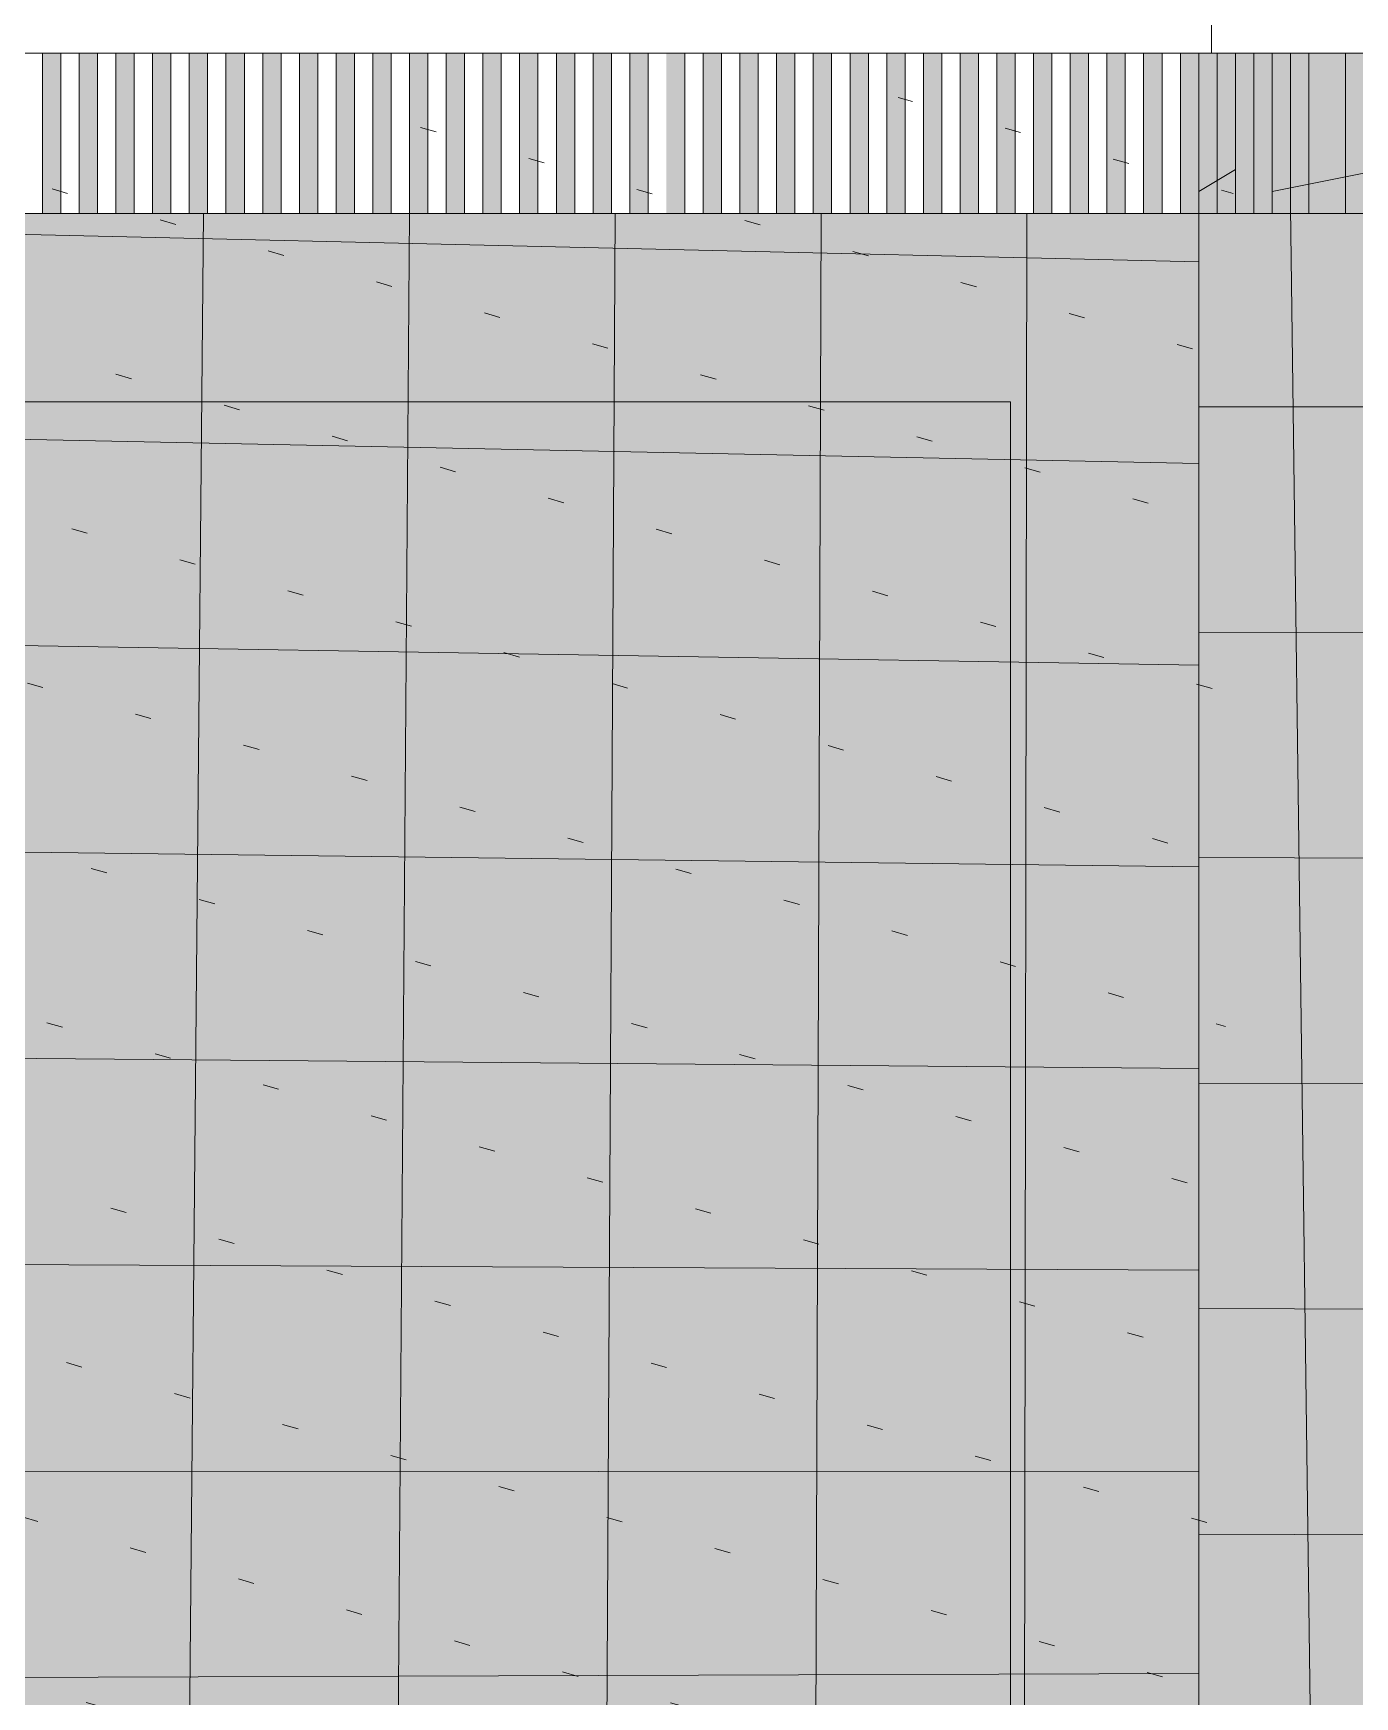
# Model space of a CAD drawing. Header units: millimetres. Extents: x 0 to 1313252738, y -131 to 560100888.
# Drawn here: x 1312574818 to 1312576258, y 560050520 to 560052333 of the extents above; entities that cross this region are included whole.
import ezdxf

# ---------------------------------------------------------------- set-up
doc = ezdxf.new("R2010")
doc.units = ezdxf.units.MM
for name, color, linetype, lineweight in [('005床材(石)', 7, 'Continuous', 0), ('グレーチング', 7, 'Continuous', 0), ('建具', 7, 'Continuous', 0), ('石ベンチ', 7, 'Continuous', 13), ('石風呂', 7, 'Continuous', 13)]:
    doc.layers.add(name, color=color, linetype=linetype, lineweight=lineweight)

msp = doc.modelspace()

# ---------------------------------------------------------------- hatches: boundary and pattern name
at = {"layer": '005床材(石)', "true_color": 0x939598, "transparency": 33554556}
h = msp.add_hatch(color=252, dxfattribs=at)
h.dxf.hatch_style = 1
h.paths.add_polyline_path([(1312577707.575058, 560052136.5683644), (1312577687.575057, 560052136.5683644), (1312577687.575057, 560052311.5683644), (1312577667.575057, 560052311.5683644), (1312577667.575057, 560052136.5683644), (1312577647.575057, 560052136.5683644), (1312577647.575057, 560052311.5683644), (1312577627.575057, 560052311.5683644), (1312577627.575057, 560052136.5683644), (1312577627.575057, 560052136.5683644), (1312577627.575057, 560052311.5683644), (1312577607.575056, 560052311.5683644), (1312577607.575057, 560052136.5683644), (1312577607.575056, 560052136.5683641), (1312577607.575056, 560052311.5683644), (1312577547.575056, 560052311.5683644), (1312577547.575056, 560052136.5683639), (1312577547.575056, 560052136.5683637), (1312577547.575056, 560052311.5683644), (1312577527.575055, 560052311.5683644), (1312577527.575055, 560052136.5683637), (1312577527.575056, 560052136.5683637), (1312577527.575055, 560052311.5683644), (1312577507.575055, 560052311.5683644), (1312577507.575056, 560052136.5683637), (1312577507.575055, 560052136.5683637), (1312577507.575055, 560052311.5683644), (1312577487.575055, 560052311.5683644), (1312577487.575055, 560052136.5683637), (1312577487.575055, 560052136.5683634), (1312577487.575055, 560052311.5683644), (1312577467.575055, 560052311.5683644), (1312577467.575055, 560052136.5683634), (1312577467.575055, 560052136.5683634), (1312577467.575055, 560052311.5683644), (1312577447.575054, 560052311.5683644), (1312577447.575055, 560052136.5683634), (1312577447.575054, 560052136.5683633), (1312577447.575054, 560052311.5683644), (1312577427.575054, 560052311.5683644), (1312577427.575055, 560052136.5683633), (1312577427.575054, 560052136.5683632), (1312577427.575054, 560052311.5683644), (1312577407.575054, 560052311.5683644), (1312577407.575054, 560052136.5683632), (1312577407.575054, 560052136.568363), (1312577407.575054, 560052311.5683644), (1312577387.575054, 560052311.5683644), (1312577387.575054, 560052136.568363), (1312577387.575054, 560052136.568363), (1312577387.575054, 560052311.5683644), (1312577367.575054, 560052311.5683644), (1312577367.575054, 560052136.5683628), (1312577367.575054, 560052136.5683628), (1312577367.575054, 560052311.5683644), (1312577347.575053, 560052311.5683644), (1312577347.575053, 560052136.5683628), (1312577347.575053, 560052136.5683628), (1312577347.575053, 560052311.5683644), (1312577327.575053, 560052311.5683644), (1312577327.575053, 560052136.5683628), (1312577327.575053, 560052136.5683627), (1312577327.575053, 560052311.5683644), (1312577307.575053, 560052311.5683641), (1312577307.575053, 560052136.5683627), (1312577307.575053, 560052136.5683626), (1312577307.575053, 560052311.5683641), (1312577287.575052, 560052311.5683641), (1312577287.575053, 560052136.5683626), (1312577287.575052, 560052136.5683625), (1312577287.575052, 560052311.5683641), (1312577267.575052, 560052311.5683641), (1312577267.575053, 560052136.5683625), (1312577267.575052, 560052136.5683624), (1312577267.575052, 560052311.5683641), (1312577247.575052, 560052311.5683641), (1312577247.575052, 560052136.5683624), (1312577247.575052, 560052136.5683624), (1312577247.575052, 560052311.5683641), (1312577227.575052, 560052311.5683641), (1312577227.575052, 560052136.5683622), (1312577227.575052, 560052136.5683622), (1312577227.575052, 560052311.5683641), (1312577207.575052, 560052311.5683641), (1312577207.575052, 560052136.5683622), (1312577207.575052, 560052136.5683621), (1312577207.575052, 560052311.5683641), (1312577187.575051, 560052311.5683641), (1312577187.575052, 560052136.5683621), (1312577187.575051, 560052136.5683619), (1312577187.575051, 560052311.5683641), (1312577167.575051, 560052311.568364), (1312577167.575051, 560052136.5683619), (1312577167.575051, 560052136.5683619), (1312577167.575051, 560052311.568364), (1312577147.575051, 560052311.568364), (1312577147.575051, 560052136.5683619), (1312577147.575051, 560052136.5683618), (1312577147.575051, 560052311.568364), (1312577127.575051, 560052311.568364), (1312577127.575051, 560052136.5683618), (1312577127.575051, 560052136.5683616), (1312577127.575051, 560052311.568364), (1312577107.57505, 560052311.568364), (1312577107.57505, 560052136.5683616), (1312577107.575051, 560052136.5683616), (1312577107.57505, 560052311.568364), (1312577087.57505, 560052311.568364), (1312577087.57505, 560052136.5683615), (1312577087.57505, 560052136.5683615), (1312577087.57505, 560052311.568364), (1312577067.57505, 560052311.568364), (1312577067.57505, 560052136.5683615), (1312577067.57505, 560052136.5683613), (1312577067.57505, 560052311.568364), (1312577047.57505, 560052311.568364), (1312577047.57505, 560052136.5683613), (1312577047.57505, 560052136.5683613), (1312577047.57505, 560052311.568364), (1312577027.57505, 560052311.568364), (1312577027.57505, 560052136.5683613), (1312577027.57505, 560052136.5683612), (1312577027.57505, 560052311.568364), (1312577007.575049, 560052311.5683639), (1312577007.57505, 560052136.5683612), (1312577007.575049, 560052136.568361), (1312577007.575049, 560052311.5683639), (1312576987.575049, 560052311.5683639), (1312576987.575049, 560052136.568361), (1312576987.575049, 560052136.5683608), (1312576987.575049, 560052311.5683639), (1312576927.575048, 560052311.5683639), (1312576927.575048, 560052136.5683607), (1312576927.575048, 560052136.5683607), (1312576927.575048, 560052311.5683639), (1312576907.575048, 560052311.5683639), (1312576907.575048, 560052136.5683607), (1312576907.575048, 560052136.5683606), (1312576907.575048, 560052311.5683639), (1312576887.575048, 560052311.5683639), (1312576887.575048, 560052136.5683606), (1312576887.575048, 560052136.5683603), (1312576887.575048, 560052311.5683639), (1312576867.575047, 560052311.5683637), (1312576867.575048, 560052136.5683603), (1312576867.575047, 560052136.5683603), (1312576867.575047, 560052311.5683637), (1312576847.575047, 560052311.5683637), (1312576847.575048, 560052136.5683603), (1312576847.575047, 560052136.5683602), (1312576847.575047, 560052311.5683637), (1312576827.575047, 560052311.5683637), (1312576827.575047, 560052136.5683602), (1312576827.575047, 560052136.5683602), (1312576827.575047, 560052311.5683637), (1312576807.575047, 560052311.5683637), (1312576807.575047, 560052136.5683602), (1312576807.575047, 560052136.5683602), (1312576807.575047, 560052311.5683637), (1312576787.575047, 560052311.5683637), (1312576787.575047, 560052136.5683599), (1312576787.575047, 560052136.5683599), (1312576787.575047, 560052311.5683637), (1312576767.575046, 560052311.5683637), (1312576767.575047, 560052136.5683599), (1312576767.575046, 560052136.5683597), (1312576767.575046, 560052311.5683637), (1312576747.575046, 560052311.5683637), (1312576747.575046, 560052136.5683597), (1312576747.575046, 560052136.5683596), (1312576747.575046, 560052311.5683637), (1312576727.575046, 560052311.5683637), (1312576727.575046, 560052136.5683596), (1312576727.575046, 560052136.5683595), (1312576727.575046, 560052311.5683637), (1312576707.575046, 560052311.5683637), (1312576707.575046, 560052136.5683595), (1312576707.575046, 560052136.5683595), (1312576707.575046, 560052311.5683637), (1312576687.575045, 560052311.5683637), (1312576687.575046, 560052136.5683595), (1312576687.575045, 560052136.5683594), (1312576687.575045, 560052311.5683637), (1312576667.575045, 560052311.5683637), (1312576667.575045, 560052136.5683594), (1312576667.575046, 560052136.5683594), (1312576667.575045, 560052311.5683637), (1312576647.575045, 560052311.5683637), (1312576647.575045, 560052136.5683591), (1312576647.575045, 560052136.5683591), (1312576647.575045, 560052311.5683637), (1312576627.575045, 560052311.5683637), (1312576627.575045, 560052136.5683591), (1312576627.575045, 560052136.5683591), (1312576627.575045, 560052311.5683637), (1312576607.575044, 560052311.5683637), (1312576607.575045, 560052136.5683591), (1312576607.575044, 560052136.568359), (1312576607.575044, 560052311.5683637), (1312576587.575044, 560052311.5683637), (1312576587.575044, 560052136.568359), (1312576587.575044, 560052136.5683588), (1312576587.575044, 560052311.5683637), (1312576567.575044, 560052311.5683634), (1312576567.575044, 560052136.5683588), (1312576567.575044, 560052136.5683587), (1312576567.575044, 560052311.5683634), (1312576547.575044, 560052311.5683634), (1312576547.575044, 560052136.5683587), (1312576547.575044, 560052136.5683587), (1312576547.575044, 560052311.5683634), (1312576527.575044, 560052311.5683634), (1312576527.575044, 560052136.5683587), (1312576527.575044, 560052136.5683587), (1312576527.575044, 560052311.5683634), (1312576507.575043, 560052311.5683634), (1312576507.575043, 560052136.5683585), (1312576507.575043, 560052136.5683585), (1312576507.575043, 560052311.5683634), (1312576487.575043, 560052311.5683634), (1312576487.575043, 560052136.5683585), (1312576487.575043, 560052136.5683584), (1312576487.575043, 560052311.5683634), (1312576467.575043, 560052311.5683634), (1312576467.575043, 560052136.5683584), (1312576467.575043, 560052136.5683583), (1312576467.575043, 560052311.5683634), (1312576447.575042, 560052311.5683634), (1312576447.575043, 560052136.5683583), (1312576447.575042, 560052136.5683581), (1312576447.575042, 560052311.5683634), (1312576427.575042, 560052311.5683634), (1312576427.575043, 560052136.5683581), (1312576427.575042, 560052136.5683581), (1312576427.575042, 560052311.5683634), (1312576407.575042, 560052311.5683634), (1312576407.575042, 560052136.5683581), (1312576407.575042, 560052136.568358), (1312576407.575042, 560052311.5683634), (1312576387.575042, 560052311.5683634), (1312576387.575042, 560052136.568358), (1312576387.575042, 560052136.568358), (1312576387.575042, 560052311.5683634), (1312576367.575042, 560052311.5683634), (1312576367.575042, 560052136.5683578), (1312576367.575042, 560052136.5683578), (1312576367.575042, 560052311.5683634), (1312576347.575041, 560052311.5683634), (1312576347.575042, 560052136.5683578), (1312576347.575041, 560052136.5683577), (1312576347.575041, 560052311.5683634), (1312576327.575041, 560052311.5683634), (1312576327.575041, 560052136.5683577), (1312576327.575041, 560052136.5683576), (1312576327.575041, 560052311.5683634), (1312576307.575041, 560052311.5683634), (1312576307.575041, 560052136.5683576), (1312576307.575041, 560052136.5683575), (1312576307.575041, 560052311.5683634), (1312576287.575041, 560052311.5683634), (1312576287.575041, 560052136.5683575), (1312576287.575041, 560052136.5683573), (1312576287.575041, 560052311.5683634), (1312576267.57504, 560052311.5683633), (1312576267.575041, 560052136.5683573), (1312576267.57504, 560052136.5683572), (1312576267.57504, 560052311.5683633), (1312576207.57504, 560052311.5683633), (1312576207.57504, 560052136.568357), (1312576207.57504, 560052136.568357), (1312576207.57504, 560052311.5683633), (1312576187.57504, 560052311.5683633), (1312576187.57504, 560052136.568357), (1312576187.57504, 560052136.5683569), (1312576187.57504, 560052311.5683633), (1312576167.575039, 560052311.5683633), (1312576167.57504, 560052136.5683569), (1312576167.575039, 560052136.5683566), (1312576167.575039, 560052311.5683633), (1312576147.575039, 560052311.5683633), (1312576147.575039, 560052136.5683566), (1312576147.575039, 560052136.5683566), (1312576147.575039, 560052311.5683633), (1312576127.575039, 560052311.5683632), (1312576127.575039, 560052136.5683566), (1312576127.575039, 560052136.5683564), (1312576127.575039, 560052311.5683632), (1312576107.575038, 560052311.5683632), (1312576107.575039, 560052136.5683564), (1312576107.575038, 560052136.5683564), (1312576107.575038, 560052311.5683632), (1312576087.575038, 560052311.5683632), (1312576087.575038, 560052136.5683594), (1312576087.575057, 560052136.5683594), (1312576087.575057, 560049306.5683593), (1312570812.575057, 560049306.5683593), (1312570812.575057, 560046938.0683593), (1312571012.575057, 560046938.0683593), (1312571867.575057, 560046938.0683593), (1312571867.575057, 560046966.318717, -10.94310098252757), (1312572157.575057, 560046966.3187168), (1312572157.575057, 560046938.0683593), (1312573012.575057, 560046938.0683593), (1312573012.575057, 560046838.0683594), (1312573012.575057, 560046738.0683594), (1312575457.575057, 560046738.0683594), (1312575457.575057, 560046968.0683594), (1312575722.575057, 560046968.0683594), (1312575722.575057, 560046943.0683594), (1312575487.575057, 560046943.0683594), (1312575487.575057, 560046738.0683594), (1312576537.575057, 560046738.0683594), (1312576537.575057, 560046943.0683594), (1312576297.575057, 560046943.0683594), (1312576297.575057, 560046968.0683594), (1312576807.575057, 560046968.0683594), (1312576807.575057, 560046943.0683594), (1312576567.575057, 560046943.0683594), (1312576567.575057, 560046738.0683594), (1312577662.575057, 560046738.0683594), (1312577662.575057, 560046943.0683594), (1312577382.575057, 560046943.0683594), (1312577382.575057, 560046968.0683594), (1312577707.575057, 560046968.0683594)])
h.paths.add_polyline_path([(1312575457.575057, 560046738.0683594), (1312573012.575057, 560046738.0683594), (1312573012.575057, 560046638.0683593), (1312573032.575057, 560046638.0683593), (1312573032.575057, 560046618.0683594), (1312573032.459116, 560046033.2785404), (1312573032.451178, 560046013.2606983), (1312574002.575057, 560046013.0683593), (1312574002.575057, 560044153.0683593), (1312575457.575057, 560044153.0683593), (1312575457.575057, 560045878.0683593)])
h.paths.add_polyline_path([(1312577662.575057, 560046738.0683594), (1312576567.575057, 560046738.0683594), (1312576567.575057, 560045878.0683593), (1312577662.575057, 560045878.0683593)])
h.paths.add_polyline_path([(1312576537.575057, 560046738.0683594), (1312575487.575057, 560046738.0683594), (1312575487.575057, 560045878.0683593), (1312576537.575057, 560045878.0683593)])
at = {"layer": '005床材(石)', "true_color": 0x4a4a4a, "transparency": 33554597}
h = msp.add_hatch(color=251, dxfattribs=at)
h.dxf.hatch_style = 1
h.paths.add_polyline_path([(1312570812.575057, 560052136.5683594), (1312570812.575057, 560049306.5683593), (1312576087.575057, 560049306.5683593), (1312576087.575057, 560052136.5683644), (1312571342.575057, 560052136.5683644)])
h.paths.add_polyline_path([(1312571017.575057, 560051931.5683594), (1312575882.575057, 560051931.5683594), (1312575882.575057, 560049511.5683593), (1312571017.575057, 560049511.5683593), (1312571017.575057, 560050536.5683593), (1312571117.575057, 560050536.5683593), (1312571117.575057, 560050906.5683594), (1312571017.575057, 560050906.5683594)], flags=16)
at = {"layer": '005床材(石)'}
h = msp.add_hatch(color=8, dxfattribs=at)
h.dxf.hatch_style = 1
h.paths.add_polyline_path([(1312570812.575057, 560052136.5683594), (1312571527.574984, 560052136.5683594), (1312571527.574984, 560052136.568334), (1312571527.574984, 560052136.568334), (1312571887.574988, 560052136.568336), (1312571887.574988, 560052136.5683348), (1312571887.574988, 560052136.5683348), (1312572187.574992, 560052136.5683365), (1312572187.574992, 560052136.5683364), (1312572187.574992, 560052136.5683364), (1312572467.574995, 560052136.568338), (1312572467.574995, 560052136.5683378), (1312572467.574995, 560052136.5683378), (1312572767.574999, 560052136.5683397), (1312572767.574999, 560052136.5683393), (1312572767.574999, 560052136.5683393), (1312573047.575002, 560052136.568341), (1312573047.575002, 560052136.5683408), (1312573047.575002, 560052136.5683408), (1312573327.575005, 560052136.5683423), (1312573327.575005, 560052136.5683421), (1312573327.575005, 560052136.5683421), (1312573627.575009, 560052136.5683441), (1312573627.575009, 560052136.5683436), (1312573627.575009, 560052136.5683436), (1312573907.575012, 560052136.5683455), (1312573907.575012, 560052136.5683452), (1312573907.575013, 560052136.5683452), (1312574047.575014, 560052136.5683461), (1312574047.575014, 560052136.5683459), (1312574047.575014, 560052136.5683459), (1312574207.575016, 560052136.5683469), (1312574207.575016, 560052136.5683467), (1312574207.575016, 560052136.5683467), (1312574347.575018, 560052136.5683477), (1312574347.575018, 560052136.5683473), (1312574347.575018, 560052136.5683473), (1312574487.575019, 560052136.5683483), (1312574487.575019, 560052136.5683482), (1312574487.57502, 560052136.5683482), (1312574627.575021, 560052136.5683491), (1312574627.575021, 560052136.5683489), (1312574627.575021, 560052136.5683489), (1312574767.575023, 560052136.5683498), (1312574767.575023, 560052136.5683496), (1312574767.575023, 560052136.5683496), (1312574927.575024, 560052136.5683508), (1312574927.575024, 560052136.5683504), (1312574927.575025, 560052136.5683504), (1312575067.575026, 560052136.5683515), (1312575067.575026, 560052136.5683511), (1312575067.575026, 560052136.5683511), (1312575207.575028, 560052136.5683521), (1312575207.575028, 560052136.5683519), (1312575207.575028, 560052136.5683519), (1312575347.575029, 560052136.5683532), (1312575347.575029, 560052136.5683526), (1312575347.57503, 560052136.5683526), (1312575487.575031, 560052136.5683539), (1312575487.575031, 560052136.5683532), (1312575487.575031, 560052136.5683532), (1312575647.575033, 560052136.5683548), (1312575647.575033, 560052136.5683541), (1312575647.575033, 560052136.5683541), (1312575787.575035, 560052136.5683557), (1312575787.575035, 560052136.5683547), (1312575787.575035, 560052136.5683547), (1312575927.575036, 560052136.568357), (1312575927.575036, 560052136.5683554), (1312575927.575037, 560052136.5683554), (1312575947.575037, 560052136.5683559), (1312575947.575037, 560052136.5683557), (1312575947.575037, 560052136.5683557), (1312576067.575038, 560052136.5683588), (1312576067.575038, 560052136.5683564), (1312576067.575038, 560052136.5683564), (1312576087.575038, 560052136.5683594), (1312576087.575038, 560052136.5683564), (1312576087.575057, 560049306.5683593), (1312570812.575057, 560049306.5683593)], flags=17)
h.paths.add_polyline_path([(1312570812.575057, 560052136.5683594), (1312571342.575057, 560052136.5683594), (1312571527.574984, 560052136.5683594), (1312571527.574984, 560052136.568334), (1312571527.574984, 560052136.568334), (1312571887.574988, 560052136.568336), (1312571887.574988, 560052136.5683348), (1312571887.574988, 560052136.5683348), (1312572187.574992, 560052136.5683365), (1312572187.574992, 560052136.5683364), (1312572187.574992, 560052136.5683364), (1312572467.574995, 560052136.568338), (1312572467.574995, 560052136.5683378), (1312572467.574995, 560052136.5683378), (1312572767.574999, 560052136.5683397), (1312572767.574999, 560052136.5683393), (1312572767.574999, 560052136.5683393), (1312573047.575002, 560052136.568341), (1312573047.575002, 560052136.5683408), (1312573047.575002, 560052136.5683408), (1312573327.575005, 560052136.5683423), (1312573327.575005, 560052136.5683421), (1312573327.575005, 560052136.5683421), (1312573627.575009, 560052136.5683441), (1312573627.575009, 560052136.5683436), (1312573627.575009, 560052136.5683436), (1312573907.575012, 560052136.5683455), (1312573907.575012, 560052136.5683452), (1312573907.575013, 560052136.5683452), (1312574047.575014, 560052136.5683461), (1312574047.575014, 560052136.5683459), (1312574047.575014, 560052136.5683459), (1312574207.575016, 560052136.5683469), (1312574207.575016, 560052136.5683467), (1312574207.575016, 560052136.5683467), (1312574347.575018, 560052136.5683477), (1312574347.575018, 560052136.5683473), (1312574347.575018, 560052136.5683473), (1312574487.575019, 560052136.5683483), (1312574487.575019, 560052136.5683482), (1312574487.57502, 560052136.5683482), (1312574627.575021, 560052136.5683491), (1312574627.575021, 560052136.5683489), (1312574627.575021, 560052136.5683489), (1312574767.575023, 560052136.5683498), (1312574767.575023, 560052136.5683496), (1312574767.575023, 560052136.5683496), (1312574927.575024, 560052136.5683508), (1312574927.575024, 560052136.5683504), (1312574927.575025, 560052136.5683504), (1312575067.575026, 560052136.5683515), (1312575067.575026, 560052136.5683511), (1312575067.575026, 560052136.5683511), (1312575207.575028, 560052136.5683521), (1312575207.575028, 560052136.5683519), (1312575207.575028, 560052136.5683519), (1312575347.575029, 560052136.5683532), (1312575347.575029, 560052136.5683526), (1312575347.57503, 560052136.5683526), (1312575487.575031, 560052136.5683539), (1312575487.575031, 560052136.5683532), (1312575487.575031, 560052136.5683532), (1312575647.575033, 560052136.5683548), (1312575647.575033, 560052136.5683541), (1312575647.575033, 560052136.5683541), (1312575787.575035, 560052136.5683557), (1312575787.575035, 560052136.5683547), (1312575787.575035, 560052136.5683547), (1312575927.575036, 560052136.568357), (1312575927.575036, 560052136.5683554), (1312575927.575037, 560052136.5683554), (1312575947.575037, 560052136.5683559), (1312575947.575037, 560052136.5683557), (1312575947.575037, 560052136.5683557), (1312576067.575038, 560052136.5683588), (1312576067.575038, 560052136.5683564), (1312576067.575038, 560052136.5683564), (1312576087.575038, 560052136.5683594), (1312576087.575038, 560052136.5683564), (1312576087.575057, 560049306.5683593), (1312570812.575057, 560049306.5683593)], flags=17)
h.paths.add_polyline_path([(1312571017.575057, 560051931.5683594), (1312575882.575057, 560051931.5683594), (1312575882.575057, 560049511.5683593), (1312571017.575057, 560049511.5683593), (1312571017.575057, 560050536.5683593), (1312571117.575057, 560050536.5683593), (1312571117.575057, 560050906.5683594), (1312571017.575057, 560050906.5683594)], flags=0)
at = {"layer": '005床材(石)', "true_color": 0x636466}
h = msp.add_hatch(dxfattribs=at)
h.set_pattern_fill('ACAD_ISO07W100', color=251, scale=35, angle=163.9999999999999)
h.set_pattern_definition([(163.9999999999999, (0, 0), (-48.23653726797494, -168.2207967892057), [17.5, -105])])
h.paths.add_polyline_path([(1312570812.575057, 560052136.5683594), (1312570812.575057, 560049306.5683593), (1312576087.575057, 560049306.5683593), (1312576087.575057, 560052136.5683644), (1312571342.575057, 560052136.5683644)])
at = {"layer": '005床材(石)', "true_color": 0x636466, "transparency": 33554511}
h = msp.add_hatch(color=251, dxfattribs=at)
h.dxf.hatch_style = 1
h.paths.add_polyline_path([(1312571017.575057, 560051931.5683594), (1312575882.575057, 560051931.5683594), (1312575882.575057, 560049511.5683593), (1312571017.575057, 560049511.5683593), (1312571017.575057, 560050536.5683593), (1312571117.575057, 560050536.5683593), (1312571117.575057, 560050906.5683594), (1312571017.575057, 560050906.5683594)])
at = {"layer": 'グレーチング', "true_color": 0x939598}
h = msp.add_hatch(color=252, dxfattribs=at)
h.dxf.hatch_style = 1
h.paths.add_polyline_path([(1312575507.575031, 560052311.5683534), (1312575527.575031, 560052311.5683534), (1312575527.575031, 560052136.5683534), (1312575507.575031, 560052136.5683534)])
h.paths.add_polyline_path([(1312575467.575031, 560052311.5683534), (1312575487.575031, 560052311.5683534), (1312575487.575031, 560052136.5683534), (1312575467.575031, 560052136.5683534)])
h.paths.add_polyline_path([(1312575427.57503, 560052311.5683532), (1312575447.575031, 560052311.5683532), (1312575447.575031, 560052136.5683534), (1312575427.575031, 560052136.5683534)])
h.paths.add_polyline_path([(1312575387.57503, 560052311.5683532), (1312575407.57503, 560052311.5683532), (1312575407.57503, 560052136.5683534), (1312575387.57503, 560052136.5683534)])
h.paths.add_polyline_path([(1312575347.575029, 560052311.5683532), (1312575367.57503, 560052311.5683532), (1312575367.57503, 560052136.5683534), (1312575347.57503, 560052136.5683534)])
h.paths.add_polyline_path([(1312575307.575029, 560052311.5683532), (1312575327.575029, 560052311.5683532), (1312575327.575029, 560052136.5683534), (1312575307.575029, 560052136.5683534)])
h.paths.add_polyline_path([(1312575267.575028, 560052311.5683532), (1312575287.575029, 560052311.5683532), (1312575287.575029, 560052136.5683534), (1312575267.575029, 560052136.5683534)])
h.paths.add_polyline_path([(1312575227.575028, 560052311.5683532), (1312575247.575028, 560052311.5683532), (1312575247.575028, 560052136.5683534), (1312575227.575028, 560052136.5683534)])
h.paths.add_polyline_path([(1312575187.575028, 560052311.5683532), (1312575207.575028, 560052311.5683532), (1312575207.575028, 560052136.5683534), (1312575187.575028, 560052136.5683534)])
h.paths.add_polyline_path([(1312575147.575027, 560052311.5683532), (1312575167.575027, 560052311.5683532), (1312575167.575027, 560052136.5683534), (1312575147.575027, 560052136.5683534)])
h.paths.add_polyline_path([(1312575107.575027, 560052311.5683532), (1312575127.575027, 560052311.5683532), (1312575127.575027, 560052136.5683534), (1312575107.575027, 560052136.5683534)])
h.paths.add_polyline_path([(1312575067.575026, 560052311.5683532), (1312575087.575026, 560052311.5683532), (1312575087.575026, 560052136.5683534), (1312575067.575026, 560052136.5683534)])
h.paths.add_polyline_path([(1312575027.575026, 560052311.5683532), (1312575047.575026, 560052311.5683532), (1312575047.575026, 560052136.5683534), (1312575027.575026, 560052136.5683534)])
h.paths.add_polyline_path([(1312574987.575025, 560052311.5683528), (1312575007.575025, 560052311.5683528), (1312575007.575025, 560052136.5683534), (1312574987.575025, 560052136.5683534)])
h.paths.add_polyline_path([(1312574947.575025, 560052311.5683528), (1312574967.575025, 560052311.5683528), (1312574967.575025, 560052136.5683534), (1312574947.575025, 560052136.5683534)])
h.paths.add_polyline_path([(1312574907.575024, 560052311.5683528), (1312574927.575024, 560052311.5683528), (1312574927.575025, 560052136.5683534), (1312574907.575024, 560052136.5683534)])
h.paths.add_polyline_path([(1312574867.575024, 560052311.5683528), (1312574887.575024, 560052311.5683528), (1312574887.575024, 560052136.5683534), (1312574867.575024, 560052136.5683534)])
h.paths.add_polyline_path([(1312574827.575023, 560052311.5683528), (1312574847.575024, 560052311.5683528), (1312574847.575024, 560052136.5683534), (1312574827.575023, 560052136.5683534)])
h = msp.add_hatch(color=252, dxfattribs=at)
h.dxf.hatch_style = 1
h.paths.add_polyline_path([(1312576227.57504, 560052311.5683571), (1312576247.57504, 560052311.5683571), (1312576247.57504, 560052136.5683571), (1312576227.57504, 560052136.5683571)])
h.paths.add_polyline_path([(1312576187.57504, 560052311.5683571), (1312576207.57504, 560052311.5683571), (1312576207.57504, 560052136.5683571), (1312576187.57504, 560052136.5683571)])
h.paths.add_polyline_path([(1312576147.575039, 560052311.568357), (1312576167.575039, 560052311.568357), (1312576167.575039, 560052136.5683571), (1312576147.575039, 560052136.5683571)])
h.paths.add_polyline_path([(1312576107.575038, 560052311.568357), (1312576127.575039, 560052311.568357), (1312576127.575039, 560052136.5683571), (1312576107.575039, 560052136.5683571)])
h.paths.add_polyline_path([(1312576067.575038, 560052311.568357), (1312576087.575038, 560052311.568357), (1312576087.575038, 560052136.5683571), (1312576067.575038, 560052136.5683571)])
h.paths.add_polyline_path([(1312576027.575037, 560052311.568357), (1312576047.575038, 560052311.568357), (1312576047.575038, 560052136.5683571), (1312576027.575038, 560052136.5683571)])
h.paths.add_polyline_path([(1312575987.575037, 560052311.5683569), (1312576007.575037, 560052311.5683569), (1312576007.575037, 560052136.5683571), (1312575987.575037, 560052136.5683571)])
h.paths.add_polyline_path([(1312575947.575037, 560052311.5683569), (1312575967.575037, 560052311.5683569), (1312575967.575037, 560052136.5683571), (1312575947.575037, 560052136.5683571)])
h.paths.add_polyline_path([(1312575907.575036, 560052311.5683569), (1312575927.575036, 560052311.5683569), (1312575927.575037, 560052136.5683571), (1312575907.575036, 560052136.5683571)])
h.paths.add_polyline_path([(1312575867.575036, 560052311.5683566), (1312575887.575036, 560052311.5683569), (1312575887.575036, 560052136.5683571), (1312575867.575036, 560052136.5683571)])
h.paths.add_polyline_path([(1312575827.575035, 560052311.5683566), (1312575847.575035, 560052311.5683566), (1312575847.575035, 560052136.5683571), (1312575827.575035, 560052136.5683571)])
h.paths.add_polyline_path([(1312575787.575035, 560052311.5683566), (1312575807.575035, 560052311.5683566), (1312575807.575035, 560052136.5683571), (1312575787.575035, 560052136.5683571)])
h.paths.add_polyline_path([(1312575747.575034, 560052311.5683566), (1312575767.575034, 560052311.5683566), (1312575767.575034, 560052136.5683571), (1312575747.575034, 560052136.5683571)])
h.paths.add_polyline_path([(1312575707.575034, 560052311.5683566), (1312575727.575034, 560052311.5683566), (1312575727.575034, 560052136.5683571), (1312575707.575034, 560052136.5683571)])
h.paths.add_polyline_path([(1312575667.575033, 560052311.5683566), (1312575687.575034, 560052311.5683566), (1312575687.575034, 560052136.5683571), (1312575667.575033, 560052136.5683571)])
h.paths.add_polyline_path([(1312575627.575033, 560052311.5683566), (1312575647.575033, 560052311.5683566), (1312575647.575033, 560052136.5683571), (1312575627.575033, 560052136.5683571)])
h.paths.add_polyline_path([(1312575587.575032, 560052311.5683566), (1312575607.575032, 560052311.5683566), (1312575607.575032, 560052136.5683571), (1312575587.575033, 560052136.5683571)])
h.paths.add_polyline_path([(1312575547.575032, 560052311.5683564), (1312575567.575032, 560052311.5683564), (1312575567.575032, 560052136.5683571), (1312575547.575032, 560052136.5683571)])
at = {"layer": '石ベンチ', "true_color": 0x636466}
h = msp.add_hatch(dxfattribs=at)
h.set_pattern_fill('ANSI37', color=251, scale=72, angle=135)
h.set_pattern_definition([(180, (0, 0), (-1.42e-14, -228.6), []), (270, (0, 0), (228.6, -4.26e-14), [])])
h.paths.add_polyline_path([(1312570812.575057, 560052136.5683594), (1312570812.575057, 560049306.5683593), (1312576087.575057, 560049306.5683593), (1312576087.575057, 560052136.5683594)])
at = {"layer": '石風呂', "true_color": 0xffffff, "transparency": 33554687}
h = msp.add_hatch(dxfattribs=at)
h.set_pattern_fill('NET', scale=77, angle=90)
h.set_pattern_definition([(90, (0, 0), (-244.475, 1.5e-14), []), (180, (0, 0), (-2.99e-14, -244.475), [])])
h.paths.add_polyline_path([(1312577707.575058, 560052136.5683644), (1312577687.575057, 560052136.5683644), (1312577687.575057, 560052311.5683644), (1312577667.575057, 560052311.5683644), (1312577667.575057, 560052136.5683644), (1312577647.575057, 560052136.5683644), (1312577647.575057, 560052311.5683644), (1312577627.575057, 560052311.5683644), (1312577627.575057, 560052136.5683644), (1312577627.575057, 560052136.5683644), (1312577627.575057, 560052311.5683644), (1312577607.575056, 560052311.5683644), (1312577607.575057, 560052136.5683644), (1312577607.575056, 560052136.5683641), (1312577607.575056, 560052311.5683644), (1312577547.575056, 560052311.5683644), (1312577547.575056, 560052136.5683639), (1312577547.575056, 560052136.5683637), (1312577547.575056, 560052311.5683644), (1312577527.575055, 560052311.5683644), (1312577527.575055, 560052136.5683637), (1312577527.575056, 560052136.5683637), (1312577527.575055, 560052311.5683644), (1312577507.575055, 560052311.5683644), (1312577507.575056, 560052136.5683637), (1312577507.575055, 560052136.5683637), (1312577507.575055, 560052311.5683644), (1312577487.575055, 560052311.5683644), (1312577487.575055, 560052136.5683637), (1312577487.575055, 560052136.5683634), (1312577487.575055, 560052311.5683644), (1312577467.575055, 560052311.5683644), (1312577467.575055, 560052136.5683634), (1312577467.575055, 560052136.5683634), (1312577467.575055, 560052311.5683644), (1312577447.575054, 560052311.5683644), (1312577447.575055, 560052136.5683634), (1312577447.575054, 560052136.5683633), (1312577447.575054, 560052311.5683644), (1312577427.575054, 560052311.5683644), (1312577427.575055, 560052136.5683633), (1312577427.575054, 560052136.5683632), (1312577427.575054, 560052311.5683644), (1312577407.575054, 560052311.5683644), (1312577407.575054, 560052136.5683632), (1312577407.575054, 560052136.568363), (1312577407.575054, 560052311.5683644), (1312577387.575054, 560052311.5683644), (1312577387.575054, 560052136.568363), (1312577387.575054, 560052136.568363), (1312577387.575054, 560052311.5683644), (1312577367.575054, 560052311.5683644), (1312577367.575054, 560052136.5683628), (1312577367.575054, 560052136.5683628), (1312577367.575054, 560052311.5683644), (1312577347.575053, 560052311.5683644), (1312577347.575053, 560052136.5683628), (1312577347.575053, 560052136.5683628), (1312577347.575053, 560052311.5683644), (1312577327.575053, 560052311.5683644), (1312577327.575053, 560052136.5683628), (1312577327.575053, 560052136.5683627), (1312577327.575053, 560052311.5683644), (1312577307.575053, 560052311.5683641), (1312577307.575053, 560052136.5683627), (1312577307.575053, 560052136.5683626), (1312577307.575053, 560052311.5683641), (1312577287.575052, 560052311.5683641), (1312577287.575053, 560052136.5683626), (1312577287.575052, 560052136.5683625), (1312577287.575052, 560052311.5683641), (1312577267.575052, 560052311.5683641), (1312577267.575053, 560052136.5683625), (1312577267.575052, 560052136.5683624), (1312577267.575052, 560052311.5683641), (1312577247.575052, 560052311.5683641), (1312577247.575052, 560052136.5683624), (1312577247.575052, 560052136.5683624), (1312577247.575052, 560052311.5683641), (1312577227.575052, 560052311.5683641), (1312577227.575052, 560052136.5683622), (1312577227.575052, 560052136.5683622), (1312577227.575052, 560052311.5683641), (1312577207.575052, 560052311.5683641), (1312577207.575052, 560052136.5683622), (1312577207.575052, 560052136.5683621), (1312577207.575052, 560052311.5683641), (1312577187.575051, 560052311.5683641), (1312577187.575052, 560052136.5683621), (1312577187.575051, 560052136.5683619), (1312577187.575051, 560052311.5683641), (1312577167.575051, 560052311.568364), (1312577167.575051, 560052136.5683619), (1312577167.575051, 560052136.5683619), (1312577167.575051, 560052311.568364), (1312577147.575051, 560052311.568364), (1312577147.575051, 560052136.5683619), (1312577147.575051, 560052136.5683618), (1312577147.575051, 560052311.568364), (1312577127.575051, 560052311.568364), (1312577127.575051, 560052136.5683618), (1312577127.575051, 560052136.5683616), (1312577127.575051, 560052311.568364), (1312577107.57505, 560052311.568364), (1312577107.57505, 560052136.5683616), (1312577107.575051, 560052136.5683616), (1312577107.57505, 560052311.568364), (1312577087.57505, 560052311.568364), (1312577087.57505, 560052136.5683615), (1312577087.57505, 560052136.5683615), (1312577087.57505, 560052311.568364), (1312577067.57505, 560052311.568364), (1312577067.57505, 560052136.5683615), (1312577067.57505, 560052136.5683613), (1312577067.57505, 560052311.568364), (1312577047.57505, 560052311.568364), (1312577047.57505, 560052136.5683613), (1312577047.57505, 560052136.5683613), (1312577047.57505, 560052311.568364), (1312577027.57505, 560052311.568364), (1312577027.57505, 560052136.5683613), (1312577027.57505, 560052136.5683612), (1312577027.57505, 560052311.568364), (1312577007.575049, 560052311.5683639), (1312577007.57505, 560052136.5683612), (1312577007.575049, 560052136.568361), (1312577007.575049, 560052311.5683639), (1312576987.575049, 560052311.5683639), (1312576987.575049, 560052136.568361), (1312576987.575049, 560052136.5683608), (1312576987.575049, 560052311.5683639), (1312576927.575048, 560052311.5683639), (1312576927.575048, 560052136.5683607), (1312576927.575048, 560052136.5683607), (1312576927.575048, 560052311.5683639), (1312576907.575048, 560052311.5683639), (1312576907.575048, 560052136.5683607), (1312576907.575048, 560052136.5683606), (1312576907.575048, 560052311.5683639), (1312576887.575048, 560052311.5683639), (1312576887.575048, 560052136.5683606), (1312576887.575048, 560052136.5683603), (1312576887.575048, 560052311.5683639), (1312576867.575047, 560052311.5683637), (1312576867.575048, 560052136.5683603), (1312576867.575047, 560052136.5683603), (1312576867.575047, 560052311.5683637), (1312576847.575047, 560052311.5683637), (1312576847.575048, 560052136.5683603), (1312576847.575047, 560052136.5683602), (1312576847.575047, 560052311.5683637), (1312576827.575047, 560052311.5683637), (1312576827.575047, 560052136.5683602), (1312576827.575047, 560052136.5683602), (1312576827.575047, 560052311.5683637), (1312576807.575047, 560052311.5683637), (1312576807.575047, 560052136.5683602), (1312576807.575047, 560052136.5683602), (1312576807.575047, 560052311.5683637), (1312576787.575047, 560052311.5683637), (1312576787.575047, 560052136.5683599), (1312576787.575047, 560052136.5683599), (1312576787.575047, 560052311.5683637), (1312576767.575046, 560052311.5683637), (1312576767.575047, 560052136.5683599), (1312576767.575046, 560052136.5683597), (1312576767.575046, 560052311.5683637), (1312576747.575046, 560052311.5683637), (1312576747.575046, 560052136.5683597), (1312576747.575046, 560052136.5683596), (1312576747.575046, 560052311.5683637), (1312576727.575046, 560052311.5683637), (1312576727.575046, 560052136.5683596), (1312576727.575046, 560052136.5683595), (1312576727.575046, 560052311.5683637), (1312576707.575046, 560052311.5683637), (1312576707.575046, 560052136.5683595), (1312576707.575046, 560052136.5683595), (1312576707.575046, 560052311.5683637), (1312576687.575045, 560052311.5683637), (1312576687.575046, 560052136.5683595), (1312576687.575045, 560052136.5683594), (1312576687.575045, 560052311.5683637), (1312576667.575045, 560052311.5683637), (1312576667.575045, 560052136.5683594), (1312576667.575046, 560052136.5683594), (1312576667.575045, 560052311.5683637), (1312576647.575045, 560052311.5683637), (1312576647.575045, 560052136.5683591), (1312576647.575045, 560052136.5683591), (1312576647.575045, 560052311.5683637), (1312576627.575045, 560052311.5683637), (1312576627.575045, 560052136.5683591), (1312576627.575045, 560052136.5683591), (1312576627.575045, 560052311.5683637), (1312576607.575044, 560052311.5683637), (1312576607.575045, 560052136.5683591), (1312576607.575044, 560052136.568359), (1312576607.575044, 560052311.5683637), (1312576587.575044, 560052311.5683637), (1312576587.575044, 560052136.568359), (1312576587.575044, 560052136.5683588), (1312576587.575044, 560052311.5683637), (1312576567.575044, 560052311.5683634), (1312576567.575044, 560052136.5683588), (1312576567.575044, 560052136.5683587), (1312576567.575044, 560052311.5683634), (1312576547.575044, 560052311.5683634), (1312576547.575044, 560052136.5683587), (1312576547.575044, 560052136.5683587), (1312576547.575044, 560052311.5683634), (1312576527.575044, 560052311.5683634), (1312576527.575044, 560052136.5683587), (1312576527.575044, 560052136.5683587), (1312576527.575044, 560052311.5683634), (1312576507.575043, 560052311.5683634), (1312576507.575043, 560052136.5683585), (1312576507.575043, 560052136.5683585), (1312576507.575043, 560052311.5683634), (1312576487.575043, 560052311.5683634), (1312576487.575043, 560052136.5683585), (1312576487.575043, 560052136.5683584), (1312576487.575043, 560052311.5683634), (1312576467.575043, 560052311.5683634), (1312576467.575043, 560052136.5683584), (1312576467.575043, 560052136.5683583), (1312576467.575043, 560052311.5683634), (1312576447.575042, 560052311.5683634), (1312576447.575043, 560052136.5683583), (1312576447.575042, 560052136.5683581), (1312576447.575042, 560052311.5683634), (1312576427.575042, 560052311.5683634), (1312576427.575043, 560052136.5683581), (1312576427.575042, 560052136.5683581), (1312576427.575042, 560052311.5683634), (1312576407.575042, 560052311.5683634), (1312576407.575042, 560052136.5683581), (1312576407.575042, 560052136.568358), (1312576407.575042, 560052311.5683634), (1312576387.575042, 560052311.5683634), (1312576387.575042, 560052136.568358), (1312576387.575042, 560052136.568358), (1312576387.575042, 560052311.5683634), (1312576367.575042, 560052311.5683634), (1312576367.575042, 560052136.5683578), (1312576367.575042, 560052136.5683578), (1312576367.575042, 560052311.5683634), (1312576347.575041, 560052311.5683634), (1312576347.575042, 560052136.5683578), (1312576347.575041, 560052136.5683577), (1312576347.575041, 560052311.5683634), (1312576327.575041, 560052311.5683634), (1312576327.575041, 560052136.5683577), (1312576327.575041, 560052136.5683576), (1312576327.575041, 560052311.5683634), (1312576307.575041, 560052311.5683634), (1312576307.575041, 560052136.5683576), (1312576307.575041, 560052136.5683575), (1312576307.575041, 560052311.5683634), (1312576287.575041, 560052311.5683634), (1312576287.575041, 560052136.5683575), (1312576287.575041, 560052136.5683573), (1312576287.575041, 560052311.5683634), (1312576267.57504, 560052311.5683633), (1312576267.575041, 560052136.5683573), (1312576267.57504, 560052136.5683572), (1312576267.57504, 560052311.5683633), (1312576207.57504, 560052311.5683633), (1312576207.57504, 560052136.568357), (1312576207.57504, 560052136.568357), (1312576207.57504, 560052311.5683633), (1312576187.57504, 560052311.5683633), (1312576187.57504, 560052136.568357), (1312576187.57504, 560052136.5683569), (1312576187.57504, 560052311.5683633), (1312576167.575039, 560052311.5683633), (1312576167.57504, 560052136.5683569), (1312576167.575039, 560052136.5683566), (1312576167.575039, 560052311.5683633), (1312576147.575039, 560052311.5683633), (1312576147.575039, 560052136.5683566), (1312576147.575039, 560052136.5683566), (1312576147.575039, 560052311.5683633), (1312576127.575039, 560052311.5683632), (1312576127.575039, 560052136.5683566), (1312576127.575039, 560052136.5683564), (1312576127.575039, 560052311.5683632), (1312576107.575038, 560052311.5683632), (1312576107.575039, 560052136.5683564), (1312576107.575038, 560052136.5683564), (1312576107.575038, 560052311.5683632), (1312576087.575038, 560052311.5683632), (1312576087.575038, 560052136.5683594), (1312576087.575057, 560052136.5683594), (1312576087.575057, 560049306.5683593), (1312570812.575057, 560049306.5683593), (1312570812.575057, 560046938.0683593), (1312571012.575057, 560046938.0683593), (1312571867.575057, 560046938.0683593), (1312571867.575057, 560046966.318717, -10.94310098252757), (1312572157.575057, 560046966.3187168), (1312572157.575057, 560046938.0683593), (1312573012.575057, 560046938.0683593), (1312573012.575057, 560046838.0683594), (1312573012.575057, 560046738.0683594), (1312575457.575057, 560046738.0683594), (1312575457.575057, 560046968.0683594), (1312575722.575057, 560046968.0683594), (1312575722.575057, 560046943.0683594), (1312575487.575057, 560046943.0683594), (1312575487.575057, 560046738.0683594), (1312576537.575057, 560046738.0683594), (1312576537.575057, 560046943.0683594), (1312576297.575057, 560046943.0683594), (1312576297.575057, 560046968.0683594), (1312576807.575057, 560046968.0683594), (1312576807.575057, 560046943.0683594), (1312576567.575057, 560046943.0683594), (1312576567.575057, 560046738.0683594), (1312577662.575057, 560046738.0683594), (1312577662.575057, 560046943.0683594), (1312577382.575057, 560046943.0683594), (1312577382.575057, 560046968.0683594), (1312577707.575057, 560046968.0683594)])
h.paths.add_polyline_path([(1312575457.575057, 560046738.0683594), (1312573012.575057, 560046738.0683594), (1312573012.575057, 560046638.0683593), (1312573032.575057, 560046638.0683593), (1312573032.575057, 560046618.0683594), (1312573032.459116, 560046033.2785404), (1312573032.451178, 560046013.2606983), (1312574002.575057, 560046013.0683593), (1312574002.575057, 560044153.0683593), (1312575457.575057, 560044153.0683593), (1312575457.575057, 560045878.0683593)])
h.paths.add_polyline_path([(1312576537.575057, 560046738.0683594), (1312575487.575057, 560046738.0683594), (1312575487.575057, 560045878.0683593), (1312576537.575057, 560045878.0683593)])
h.paths.add_polyline_path([(1312577662.575057, 560046738.0683594), (1312576567.575057, 560046738.0683594), (1312576567.575057, 560045878.0683593), (1312577662.575057, 560045878.0683593)])

# ---------------------------------------------------------------- linework, layer by layer
at = {"layer": '005床材(石)'}
msp.add_lwpolyline([(1312576087.575057, 560052136.5683594), (1312570812.575057, 560052136.5683594), (1312570812.575057, 560049306.5683593), (1312576087.575057, 560049306.5683593)], close=True, dxfattribs=at)
msp.add_lwpolyline([(1312576087.575057, 560052136.5683594), (1312570812.575057, 560052136.5683594), (1312570812.575057, 560049306.5683593), (1312576087.575057, 560049306.5683593)], close=True, dxfattribs=at)
msp.add_lwpolyline([(1312571017.575057, 560050536.5683593), (1312571017.575057, 560049511.5683593), (1312575882.575057, 560049511.5683593), (1312575882.575057, 560051931.5683594), (1312571017.575057, 560051931.5683594), (1312571017.575057, 560050906.5683594)], dxfattribs=at)
at = {"layer": 'グレーチング'}
for p, q in [((1312571342.575057, 560052311.5683594), (1312577687.575057, 560052311.5683644)), ((1312574827.575023, 560052136.56835), (1312574827.575023, 560052311.5683498)), ((1312574827.575023, 560052311.5683498), (1312574827.575023, 560052136.5683498)), ((1312574847.575024, 560052136.56835), (1312574847.575024, 560052311.56835)), ((1312574847.575024, 560052311.56835), (1312574847.575024, 560052136.56835)), ((1312574867.575024, 560052136.5683501), (1312574867.575024, 560052311.56835)), ((1312574867.575024, 560052311.56835), (1312574867.575024, 560052136.56835)), ((1312574887.575024, 560052136.5683503), (1312574887.575024, 560052311.5683501)), ((1312574887.575024, 560052311.5683501), (1312574887.575024, 560052136.5683501)), ((1312574907.575024, 560052136.5683504), (1312574907.575024, 560052311.5683503)), ((1312574907.575024, 560052311.5683503), (1312574907.575024, 560052136.5683503)), ((1312574927.575025, 560052136.5683504), (1312574927.575024, 560052311.5683504)), ((1312574927.575024, 560052311.5683504), (1312574927.575024, 560052136.5683504)), ((1312574927.575025, 560052136.5683504), (1312574927.575024, 560052311.5683503)), ((1312574947.575025, 560052136.5683504), (1312574947.575025, 560052311.5683504)), ((1312574947.575025, 560052311.5683504), (1312574947.575025, 560052136.5683504)), ((1312574947.575025, 560052311.5683504), (1312574947.575025, 560052136.5683504)), ((1312574967.575025, 560052136.5683507), (1312574967.575025, 560052311.5683504)), ((1312574967.575025, 560052311.5683504), (1312574967.575025, 560052136.5683504)), ((1312574987.575025, 560052136.5683508), (1312574987.575025, 560052311.5683507)), ((1312574987.575025, 560052311.5683507), (1312574987.575025, 560052136.5683507)), ((1312575007.575025, 560052136.5683508), (1312575007.575025, 560052311.5683508)), ((1312575007.575025, 560052311.5683508), (1312575007.575025, 560052136.5683508)), ((1312575027.575026, 560052136.568351), (1312575027.575026, 560052311.5683508)), ((1312575027.575026, 560052311.5683508), (1312575027.575026, 560052136.5683508)), ((1312575047.575026, 560052136.5683511), (1312575047.575026, 560052311.568351)), ((1312575047.575026, 560052311.568351), (1312575047.575026, 560052136.568351)), ((1312575067.575026, 560052136.5683511), (1312575067.575026, 560052311.5683511)), ((1312575067.575026, 560052311.5683511), (1312575067.575026, 560052136.5683511)), ((1312575067.575026, 560052136.5683511), (1312575067.575026, 560052311.568351)), ((1312575087.575027, 560052136.5683511), (1312575087.575026, 560052311.5683511)), ((1312575087.575026, 560052311.5683511), (1312575087.575026, 560052136.5683511)), ((1312575087.575026, 560052311.5683511), (1312575087.575026, 560052136.5683511)), ((1312575107.575027, 560052136.5683514), (1312575107.575027, 560052311.5683511)), ((1312575107.575027, 560052311.5683511), (1312575107.575027, 560052136.5683511)), ((1312575127.575027, 560052136.5683515), (1312575127.575027, 560052311.5683514)), ((1312575127.575027, 560052311.5683514), (1312575127.575027, 560052136.5683514)), ((1312575147.575027, 560052136.5683515), (1312575147.575027, 560052311.5683515)), ((1312575147.575027, 560052311.5683515), (1312575147.575027, 560052136.5683515)), ((1312575167.575028, 560052136.5683516), (1312575167.575027, 560052311.5683516)), ((1312575167.575027, 560052311.5683516), (1312575167.575027, 560052136.5683515)), ((1312575187.575028, 560052136.5683519), (1312575187.575028, 560052311.5683516)), ((1312575187.575028, 560052311.5683516), (1312575187.575028, 560052136.5683516)), ((1312575207.575028, 560052136.5683519), (1312575207.575028, 560052311.5683519)), ((1312575207.575028, 560052311.5683519), (1312575207.575028, 560052136.5683519)), ((1312575207.575028, 560052136.5683519), (1312575207.575028, 560052311.5683516)), ((1312575227.575028, 560052136.5683519), (1312575227.575028, 560052311.5683519)), ((1312575227.575028, 560052311.5683519), (1312575227.575028, 560052136.5683519)), ((1312575227.575028, 560052311.5683519), (1312575227.575028, 560052136.5683519)), ((1312575247.575028, 560052136.5683521), (1312575247.575028, 560052311.5683519)), ((1312575247.575028, 560052311.5683519), (1312575247.575028, 560052136.5683519)), ((1312575267.575029, 560052136.5683521), (1312575267.575028, 560052311.5683521)), ((1312575267.575028, 560052311.5683521), (1312575267.575028, 560052136.5683521)), ((1312575287.575029, 560052136.5683523), (1312575287.575029, 560052311.5683521)), ((1312575287.575029, 560052311.5683521), (1312575287.575029, 560052136.5683521)), ((1312575307.575029, 560052136.5683523), (1312575307.575029, 560052311.5683523)), ((1312575307.575029, 560052311.5683523), (1312575307.575029, 560052136.5683523)), ((1312575327.57503, 560052136.5683526), (1312575327.575029, 560052311.5683523)), ((1312575327.575029, 560052311.5683523), (1312575327.575029, 560052136.5683523)), ((1312575347.57503, 560052136.5683527), (1312575347.575029, 560052311.5683526)), ((1312575347.575029, 560052311.5683526), (1312575347.575029, 560052136.5683526)), ((1312575347.57503, 560052136.5683526), (1312575347.575029, 560052311.5683523)), ((1312575367.57503, 560052136.5683527), (1312575367.57503, 560052311.5683526)), ((1312575367.57503, 560052311.5683526), (1312575367.57503, 560052136.5683527)), ((1312575367.57503, 560052311.5683526), (1312575367.57503, 560052136.5683526)), ((1312575387.57503, 560052136.5683528), (1312575387.57503, 560052311.5683526)), ((1312575387.57503, 560052311.5683526), (1312575387.57503, 560052136.5683527)), ((1312575407.57503, 560052136.5683528), (1312575407.57503, 560052311.5683528)), ((1312575407.57503, 560052311.5683528), (1312575407.57503, 560052136.5683528)), ((1312575427.575031, 560052136.5683532), (1312575427.57503, 560052311.5683528)), ((1312575427.57503, 560052311.5683528), (1312575427.57503, 560052136.5683528)), ((1312575447.575031, 560052136.5683532), (1312575447.575031, 560052311.5683532)), ((1312575447.575031, 560052311.5683532), (1312575447.575031, 560052136.5683532)), ((1312575467.575031, 560052136.5683532), (1312575467.575031, 560052311.5683532)), ((1312575467.575031, 560052311.5683532), (1312575467.575031, 560052136.5683532)), ((1312575487.575031, 560052136.5683534), (1312575487.575031, 560052311.5683532)), ((1312575487.575031, 560052311.5683532), (1312575487.575031, 560052136.5683532)), ((1312575487.575031, 560052136.5683532), (1312575487.575031, 560052311.5683532)), ((1312575527.575032, 560052136.5683535), (1312575527.575032, 560052311.5683534)), ((1312575547.575032, 560052136.5683537), (1312575547.575032, 560052311.5683535)), ((1312575547.575032, 560052311.5683535), (1312575547.575032, 560052136.5683535)), ((1312575567.575032, 560052136.5683538), (1312575567.575032, 560052311.5683537)), ((1312575567.575032, 560052311.5683537), (1312575567.575032, 560052136.5683537)), ((1312575587.575033, 560052136.5683539), (1312575587.575032, 560052311.5683538)), ((1312575587.575032, 560052311.5683538), (1312575587.575032, 560052136.5683538)), ((1312575607.575033, 560052136.5683539), (1312575607.575032, 560052311.5683539)), ((1312575607.575032, 560052311.5683539), (1312575607.575032, 560052136.5683539)), ((1312575627.575033, 560052136.5683541), (1312575627.575033, 560052311.5683539)), ((1312575627.575033, 560052311.5683539), (1312575627.575033, 560052136.5683539)), ((1312575647.575033, 560052136.5683542), (1312575647.575033, 560052311.5683541)), ((1312575647.575033, 560052311.5683541), (1312575647.575033, 560052136.5683541)), ((1312575647.575033, 560052136.5683541), (1312575647.575033, 560052311.5683539)), ((1312575667.575033, 560052136.5683542), (1312575667.575033, 560052311.5683541)), ((1312575667.575033, 560052311.5683542), (1312575667.575033, 560052136.5683542)), ((1312575667.575033, 560052311.5683541), (1312575667.575033, 560052136.5683541)), ((1312575687.575034, 560052136.5683542), (1312575687.575034, 560052311.5683542)), ((1312575687.575034, 560052311.5683542), (1312575687.575034, 560052136.5683542)), ((1312575707.575034, 560052136.5683545), (1312575707.575034, 560052311.5683542)), ((1312575707.575034, 560052311.5683542), (1312575707.575034, 560052136.5683542)), ((1312575727.575034, 560052136.5683546), (1312575727.575034, 560052311.5683545)), ((1312575727.575034, 560052311.5683545), (1312575727.575034, 560052136.5683545)), ((1312575747.575034, 560052136.5683547), (1312575747.575034, 560052311.5683546)), ((1312575747.575034, 560052311.5683546), (1312575747.575034, 560052136.5683546)), ((1312575767.575035, 560052136.5683547), (1312575767.575034, 560052311.5683547)), ((1312575767.575034, 560052311.5683547), (1312575767.575034, 560052136.5683547)), ((1312575787.575035, 560052136.5683548), (1312575787.575035, 560052311.5683547)), ((1312575787.575035, 560052311.5683547), (1312575787.575035, 560052136.5683547)), ((1312575787.575035, 560052136.5683547), (1312575787.575035, 560052311.5683547)), ((1312575807.575035, 560052136.5683548), (1312575807.575035, 560052311.5683547)), ((1312575807.575035, 560052311.5683548), (1312575807.575035, 560052136.5683548)), ((1312575807.575035, 560052311.5683547), (1312575807.575035, 560052136.5683547)), ((1312575827.575035, 560052136.568355), (1312575827.575035, 560052311.5683548)), ((1312575827.575035, 560052311.5683548), (1312575827.575035, 560052136.5683548)), ((1312575847.575035, 560052136.5683552), (1312575847.575035, 560052311.568355)), ((1312575847.575035, 560052311.568355), (1312575847.575035, 560052136.568355)), ((1312575867.575036, 560052136.5683553), (1312575867.575036, 560052311.5683552)), ((1312575867.575036, 560052311.5683552), (1312575867.575036, 560052136.5683552)), ((1312575887.575036, 560052136.5683553), (1312575887.575036, 560052311.5683553)), ((1312575887.575036, 560052311.5683553), (1312575887.575036, 560052136.5683553)), ((1312575907.575036, 560052136.5683554), (1312575907.575036, 560052311.5683553)), ((1312575907.575036, 560052311.5683553), (1312575907.575036, 560052136.5683553)), ((1312575927.575037, 560052136.5683557), (1312575927.575036, 560052311.5683554)), ((1312575927.575036, 560052311.5683554), (1312575927.575036, 560052136.5683554)), ((1312575927.575037, 560052136.5683554), (1312575927.575036, 560052311.5683553)), ((1312575947.575037, 560052136.5683557), (1312575947.575037, 560052311.5683554)), ((1312575947.575037, 560052311.5683557), (1312575947.575037, 560052136.5683557)), ((1312575947.575037, 560052311.5683554), (1312575947.575037, 560052136.5683554)), ((1312575967.575037, 560052136.5683557), (1312575967.575037, 560052311.5683557)), ((1312575967.575037, 560052311.5683557), (1312575967.575037, 560052136.5683557)), ((1312575987.575037, 560052136.5683559), (1312575987.575037, 560052311.5683557)), ((1312575987.575037, 560052311.5683557), (1312575987.575037, 560052136.5683557)), ((1312576007.575038, 560052136.5683559), (1312576007.575037, 560052311.5683559)), ((1312576007.575037, 560052311.5683559), (1312576007.575037, 560052136.5683559)), ((1312576027.575038, 560052136.5683562), (1312576027.575037, 560052311.5683559)), ((1312576027.575037, 560052311.5683559), (1312576027.575037, 560052136.5683559)), ((1312576047.575038, 560052136.5683564), (1312576047.575038, 560052311.5683562)), ((1312576047.575038, 560052311.5683562), (1312576047.575038, 560052136.5683562)), ((1312576067.575038, 560052136.5683564), (1312576067.575038, 560052311.5683564)), ((1312576067.575038, 560052311.5683564), (1312576067.575038, 560052136.5683564)), ((1312576067.575038, 560052136.5683564), (1312576067.575038, 560052311.5683562)), ((1312576087.575038, 560052136.5683564), (1312576087.575038, 560052311.5683564)), ((1312576087.575038, 560052311.5683564), (1312576087.575038, 560052136.5683564)), ((1312576087.575038, 560052311.5683564), (1312576087.575038, 560052136.5683564)), ((1312576107.575039, 560052136.5683564), (1312576107.575038, 560052311.5683564)), ((1312576107.575038, 560052311.5683564), (1312576107.575038, 560052136.5683564)), ((1312576127.575039, 560052136.5683566), (1312576127.575039, 560052311.5683564)), ((1312576127.575039, 560052311.5683564), (1312576127.575039, 560052136.5683564)), ((1312576147.575039, 560052136.5683566), (1312576147.575039, 560052311.5683566)), ((1312576147.575039, 560052311.5683566), (1312576147.575039, 560052136.5683566)), ((1312576167.57504, 560052136.5683569), (1312576167.575039, 560052311.5683566)), ((1312576167.575039, 560052311.5683566), (1312576167.575039, 560052136.5683566)), ((1312576187.57504, 560052136.568357), (1312576187.57504, 560052311.5683569)), ((1312576187.57504, 560052311.5683569), (1312576187.57504, 560052136.5683569)), ((1312576207.57504, 560052136.5683571), (1312576207.57504, 560052311.568357)), ((1312576207.57504, 560052311.568357), (1312576207.57504, 560052136.568357)), ((1312576207.57504, 560052136.568357), (1312576207.57504, 560052311.5683569)), ((1312576247.57504, 560052136.5683572), (1312576247.57504, 560052311.5683571)), ((1312577687.575057, 560052136.5683644), (1312571342.575057, 560052136.5683644))]:
    msp.add_line(p, q, dxfattribs=at)
at = {"layer": '建具'}
for p in [(1312576101.325057, 560052526.568362), (1312576101.325057, 560052526.5683631)]:
    msp.add_line(p, (1312576101.325057, 560052311.5683632), dxfattribs=at)
at = {"layer": '石風呂'}
for p, q in [((1312571017.575057, 560052136.5683594), (1312575882.575057, 560052136.5683594)), ((1312575882.575057, 560052136.5683594), (1312576087.575057, 560052136.5683594)), ((1312576087.575057, 560052136.5683594), (1312576087.575057, 560049306.5683593)), ((1312571017.575057, 560051931.5683594), (1312575882.575057, 560051931.5683594)), ((1312575882.575057, 560051931.5683594), (1312575882.575057, 560049511.5683593))]:
    msp.add_line(p, q, dxfattribs=at)

doc.saveas('drawing.dxf')
